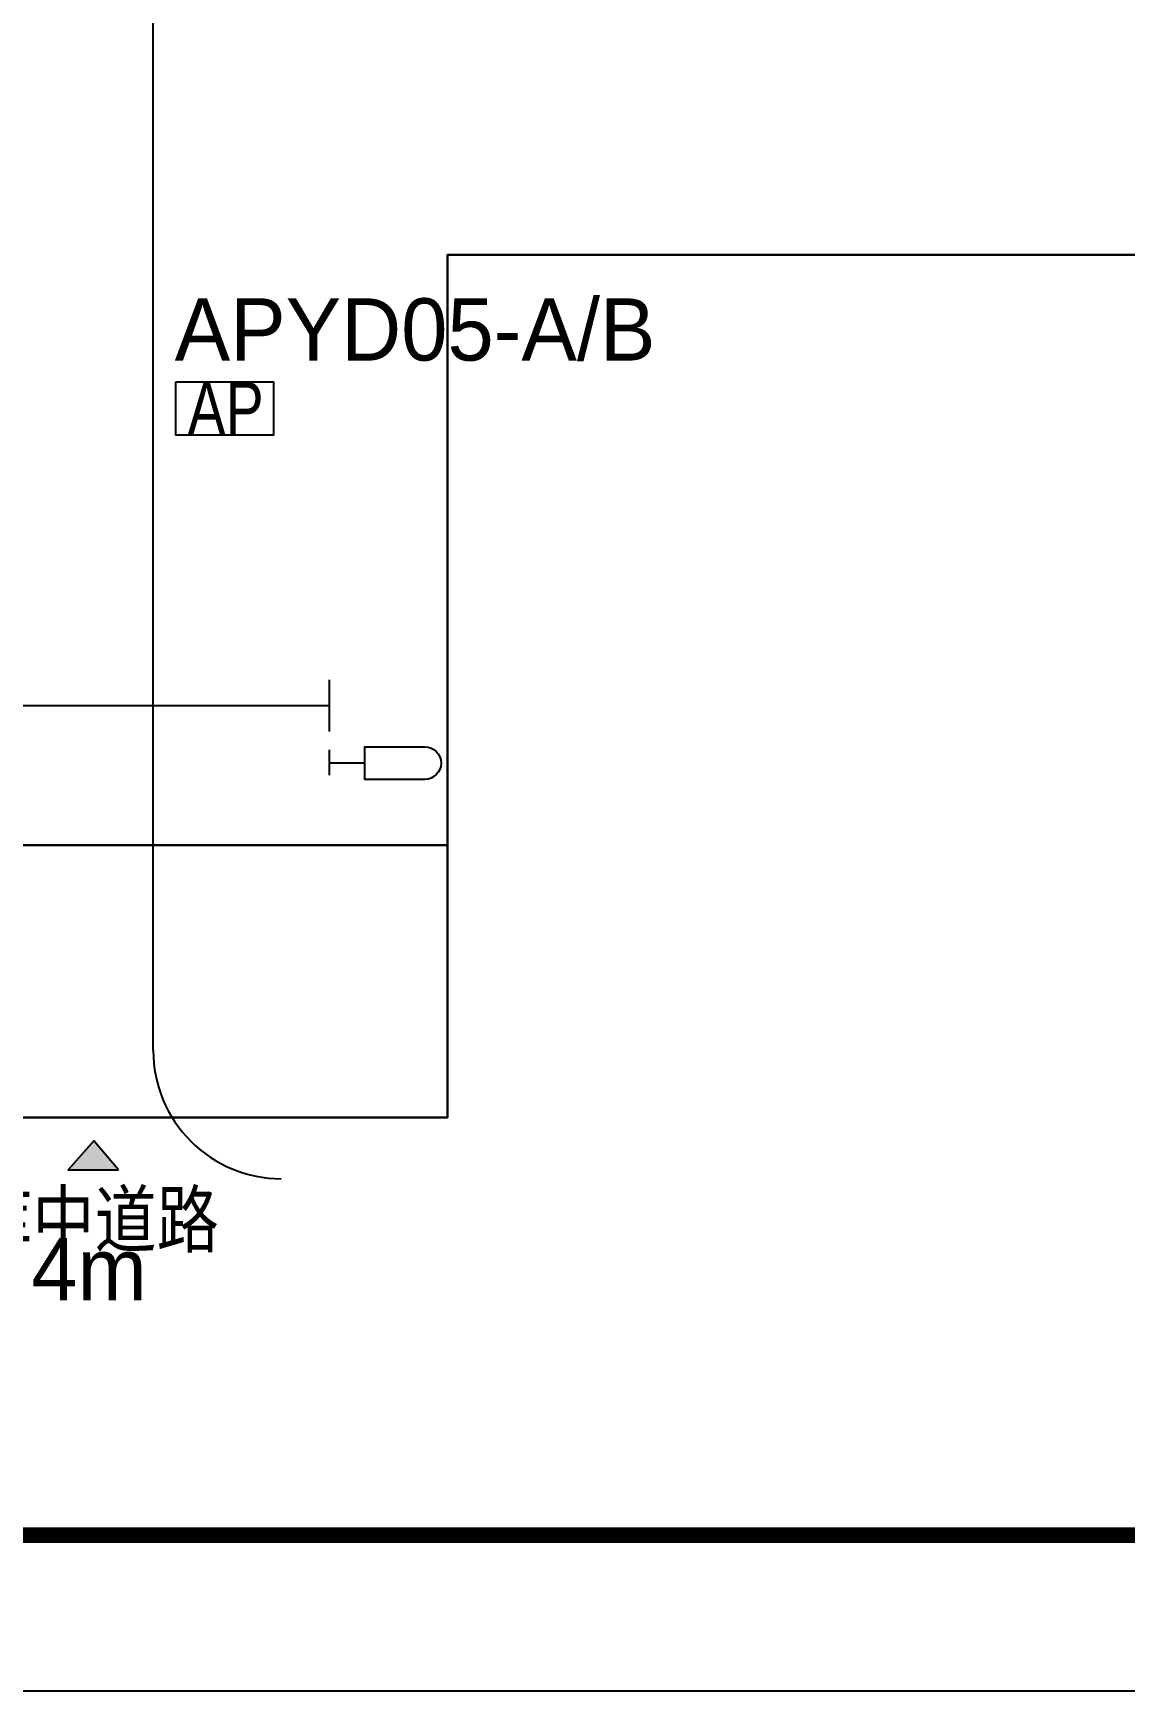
# Model space of a CAD drawing. Header units: inches. Extents: x -1128797 to -980297, y 1991282 to 2033282.
# Drawn here: x -1008032 to -1001011, y 1991282 to 2001937 of the extents above; entities that cross this region are included whole.
import ezdxf
from ezdxf.enums import TextEntityAlignment as Align

# ---------------------------------------------------------------- set-up
doc = ezdxf.new("R2010")
doc.units = ezdxf.units.IN
doc.header["$MEASUREMENT"] = 0
doc.linetypes.add('DASHED', pattern=[19.05, 12.7, -6.35])
for name, color, linetype in [('00车辆段备选址', 2, 'Continuous'), ('1', 1, 'Continuous'), ('10号线车辆段', 6, 'Continuous'), ('PUB_TITLE', 4, 'Continuous'), ('ZC-PM-线路', 5, 'Continuous'), ('图例说明', 7, 'Continuous')]:
    doc.layers.add(name, color=color, linetype=linetype)
doc.styles.add('XH', font='sss.shx', dxfattribs={"width": 0.8, "height": 600, "bigfont": 'hztxt10.shx'})

# ---------------------------------------------------------------- blocks, each defined once
blk = doc.blocks.new('TYU')
at = {"linetype": 'Continuous'}
h = blk.add_hatch(color=0, dxfattribs=at)
h.dxf.hatch_style = 1
h.paths.add_polyline_path([(-151.08, 175.67), (-152.81, 173.64), (-154.63, 175.67)])
at = {"color": 0, "linetype": 'Continuous'}
blk.add_lwpolyline([(-151.08, 175.67), (-152.81, 173.64), (-154.63, 175.67), (-151.08, 175.67)], dxfattribs=at)
blk = doc.blocks.new('A$C44BF6DC7')
at = {"layer": '00车辆段备选址', "extrusion": (2.70666e-08, 2.82781e-08, 1), "rotation": 44.30990680320823}
blk.add_blockref('TYU', (300.73, 36081.98), dxfattribs=at)
blk = doc.blocks.new('A$C09FE4ACA')
at = {"color": 0}
for p, q in [((0.002, 1.275, 0), (0.002, 2.352, 0)), ((-1.52, 1.786, 0), (0, 1.786, 0))]:
    blk.add_line(p, q, dxfattribs=at)
at = {"color": 0, "elevation": 0}
blk.add_lwpolyline([(-4.084, 1.088), (-1.52, 1.088), (-1.52, 2.485), (-4.084, 2.485)], dxfattribs=at)
at = {"color": 0}
blk.add_arc((-4.084, 1.786, 0), 0.699, 90, 270, dxfattribs=at)

msp = doc.modelspace()

# ---------------------------------------------------------------- linework, layer by layer
at = {"layer": '1', "color": 1}
msp.add_lwpolyline([(-980297.40571, 2033281.5788), (-1128797.40571, 2033281.5788), (-1128797.40571, 1991281.5788), (-980297.40571, 1991281.5788)], dxfattribs=at)
at = {"layer": '10号线车辆段', "color": 5, "lineweight": 30, "ltscale": 30, "elevation": -0.00006}
for points in [[(-1035493.85103, 1994966.14277), (-1005367.30123, 1994966.14277), (-1005367.30123, 2000511.32395), (-982306.01097, 2000511.32395), (-982306.01097, 2026301.71543)], [(-1035493.85103, 1996717.28647), (-1005367.30123, 1996717.28647)]]:
    msp.add_lwpolyline(points, dxfattribs=at)
at = {"layer": 'PUB_TITLE', "color": 1, "const_width": 100}
for points in [[(-1126297.40571, 1992281.5788), (-981297.40571, 1992281.5788), (-981297.40571, 2032281.5788), (-1126297.40571, 2032281.5788)], [(-981297.40571, 2032281.5788), (-1126297.40571, 2032281.5788), (-1126297.40571, 1992281.5788), (-981297.40571, 1992281.5788)]]:
    msp.add_lwpolyline(points, dxfattribs=at)
at = {"layer": 'ZC-PM-线路', "color": 8, "ltscale": 50}
msp.add_line((-1007259.32687, 1995396.62392, -0.02149), (-1007259.32483, 2026143.41248, -0.00006), dxfattribs=at)
at = {"layer": 'ZC-PM-线路', "color": 1, "linetype": 'ByBlock'}
for p, q in [((-1006125.96858, 1997447.84305, -0.00005), (-1006125.96858, 1997781.1002, -0.00005)), ((-1037886.72242, 1997614.4741, -0.00005), (-1006125.96858, 1997614.47163, -0.00005))]:
    msp.add_line(p, q, dxfattribs=at)
at = {"layer": 'ZC-PM-线路', "color": 8, "ltscale": 50}
msp.add_arc((-1006436.46973, 1995396.62392, -0.02149), 822.85714, 179.999990875, 269.999999973, dxfattribs=at)
at = {"layer": '图例说明', "color": 0, "ltscale": 3, "elevation": -0.01837}
msp.add_lwpolyline([(-1007114.22431, 1999695.49879), (-1006484.92943, 1999695.49879), (-1006484.92943, 1999352.64164), (-1007114.22431, 1999352.64164)], close=True, dxfattribs=at)

# ---------------------------------------------------------------- block references
at = {"color": 7, "xscale": -150, "yscale": 150, "zscale": 150}
msp.add_blockref('A$C09FE4ACA', (-1006125.6049, 1996977.00628, 0.00296), dxfattribs=at)
at = {"layer": 'ZC-PM-线路', "color": 8, "linetype": 'DASHED', "ltscale": 50, "extrusion": (0, 6.65456e-10, -1), "xscale": 91.42857142856, "yscale": 91.42857142856, "zscale": -91.42857142856005, "rotation": 135.6901005605867}
msp.add_blockref('A$C44BF6DC7', (3317771.16122, 4352103.41307, -0.09212), dxfattribs=at)

# ---------------------------------------------------------------- texts
at = {"layer": '1', "color": 7, "style": 'XH'}
msp.add_text('APYD05-A/B', height=400, dxfattribs=at).set_placement((-1007121.26931, 1999832.42414, -0.01798))
at = {"layer": '1', "color": 0, "style": 'XH'}
for s, p in [('库中道路', (-1008437.42848, 1994097.99296, -0.00006)), ('4m', (-1008043.76278, 1993792.07957, -0.00006))]:
    msp.add_text(s, height=400, dxfattribs=at).set_placement(p)
at = {"layer": '图例说明', "color": 0, "ltscale": 3, "style": 'XH', "width": 0.8}
msp.add_text('AP', height=342.857143, dxfattribs=at).set_placement((-1006793.87157, 1999524.15853, -0.01837), align=Align.MIDDLE_CENTER)

doc.saveas('drawing.dxf')
